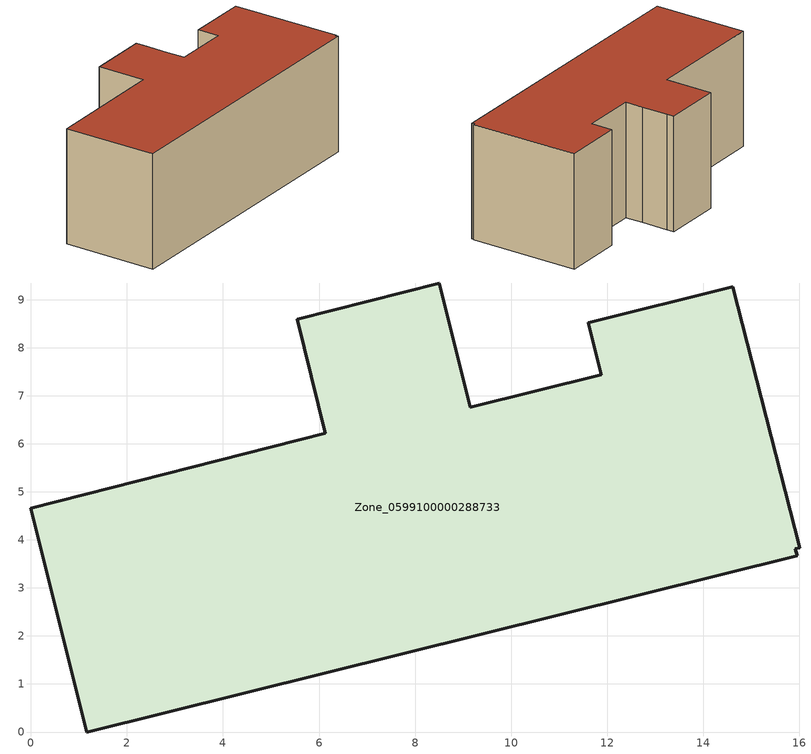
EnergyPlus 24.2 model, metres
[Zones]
Zone_0599100000288733
 floor ground (C_G): 15.91,3.81 15.96,3.67 1.17,0 0,4.66 6.13,6.22 5.54,8.6 8.5,9.35 8.6,8.97 8.93,7.63 9.15,6.76 11.87,7.44 11.6,8.52 14.61,9.27 16.01,3.83 z0
 wall outside (C_F): 16.01,3.83 14.61,9.27 11.6,8.52 11.87,7.44 9.15,6.76 8.93,7.63 8.6,8.97 8.5,9.35 5.54,8.6 6.13,6.22 0,4.66 1.17,0 15.96,3.67 15.91,3.81 16.01,3.83 z0:5.92
 roof outside (C_R): 15.96,3.67 15.91,3.81 16.01,3.83 14.61,9.27 11.6,8.52 11.87,7.44 9.15,6.76 8.93,7.63 8.6,8.97 8.5,9.35 5.54,8.6 6.13,6.22 0,4.66 1.17,0 z5.92
[BUILDING]
Pand.0599100000288733: North Axis=0; Terrain=City; Loads Convergence Tolerance Value=0.04; Temperature Convergence Tolerance Value=0.4; Solar Distribution=FullExterior; Maximum Number of Warmup Days=25; Minimum Number of Warmup Days=1
[Site:Location]
Rotterdam.The.Hague.AP_ZH_NLD Design_Conditions: Latitude=51.96; Longitude=4.45; Time Zone=1; Elevation=-4.5
[SITE:GROUNDTEMPERATURE:BUILDINGSURFACE]
18, 18, 18, 18, 18, 18, 18, 18, 18, 18, 18, 18
[MATERIAL] Thermal Absorptance=0.9; Solar Absorptance=0.7; Visible Absorptance=0.7
Name | Roughness | Thickness | Conductivity | Density | Specific Heat
G.TI.1965-1974 | MediumSmooth | 0.15 | 0.882353 | 540 | 1210
F.TI.1965-1974 | Rough | 0.3 | 0.697674 | 1920 | 840
R.TI.1965-1974 | MediumRough | 0.2 | 0.232558 | 1500 | 1000
[CONSTRUCTION]
C_G: G.TI.1965-1974
C_F: F.TI.1965-1974
C_R: R.TI.1965-1974
[ZONE]
Zone_0599100000288733: Type=1; Multiplier=1; Ceiling Height=Autocalculate; Volume=Autocalculate; Floor Area=autocalculate; Part of Total Floor Area=Yes
[ZONEINFILTRATION:DESIGNFLOWRATE]
Infil_Zone_0599100000288733: Zone or ZoneList or Space or SpaceList=Zone_0599100000288733; Schedule=AlwaysOn; Design Flow Rate Calculation Method=Flow/Area; Flow Rate per Floor Area=0.003; Constant Term Coefficient=1; Temperature Term Coefficient=0; Velocity Term Coefficient=0; Velocity Squared Term Coefficient=0
[HVACTEMPLATE:ZONE:IDEALLOADSAIRSYSTEM]
Zone_0599100000288733: Maximum Heating Supply Air Temperature=50; Minimum Cooling Supply Air Temperature=13; Maximum Heating Supply Air Humidity Ratio=0.0156; Minimum Cooling Supply Air Humidity Ratio=0.0077; Heating Limit=NoLimit; Cooling Limit=NoLimit; Dehumidification Control Type=ConstantSensibleHeatRatio; Cooling Sensible Heat Ratio=0.7; Dehumidification Setpoint=60; Humidification Control Type=None; Humidification Setpoint=30; Outdoor Air Method=None; Outdoor Air Flow Rate per Person=0.00944; Outdoor Air Flow Rate per Zone Floor Area=0; Outdoor Air Flow Rate per Zone=0; Demand Controlled Ventilation Type=None; Outdoor Air Economizer Type=NoEconomizer; Heat Recovery Type=None; Sensible Heat Recovery Effectiveness=0.7; Latent Heat Recovery Effectiveness=0.65
[ZONECONTROL:THERMOSTAT]
ThermostatControl_Zone_0599100000288733: Zone or ZoneList=Zone_0599100000288733; Control Type Schedule=DualSetpointControlType; Control 1=Thermostat_Zone_0599100000288733; Temperature Difference Between Cutout And Setpoint=0
[THERMOSTATSETPOINT:DUALSETPOINT]
Thermostat_Zone_0599100000288733: Heating Setpoint Temperature Schedule=HeatingSetpoint_Zone_0599100000288733; Cooling Setpoint Temperature Schedule=CoolingSetpoint_Zone_0599100000288733
[SCHEDULE:COMPACT]
HeatingSetpoint_Zone_0599100000288733: Through: 12/31, For: AllDays, Until: 24:00, 21
CoolingSetpoint_Zone_0599100000288733: Through: 12/31, For: AllDays, Until: 24:00, 24
DualSetpointControlType: Through: 12/31, For: AllDays, Until: 24:00, 4
AlwaysOn: Through: 12/31, For: AllDays, Until: 24:00, 1
